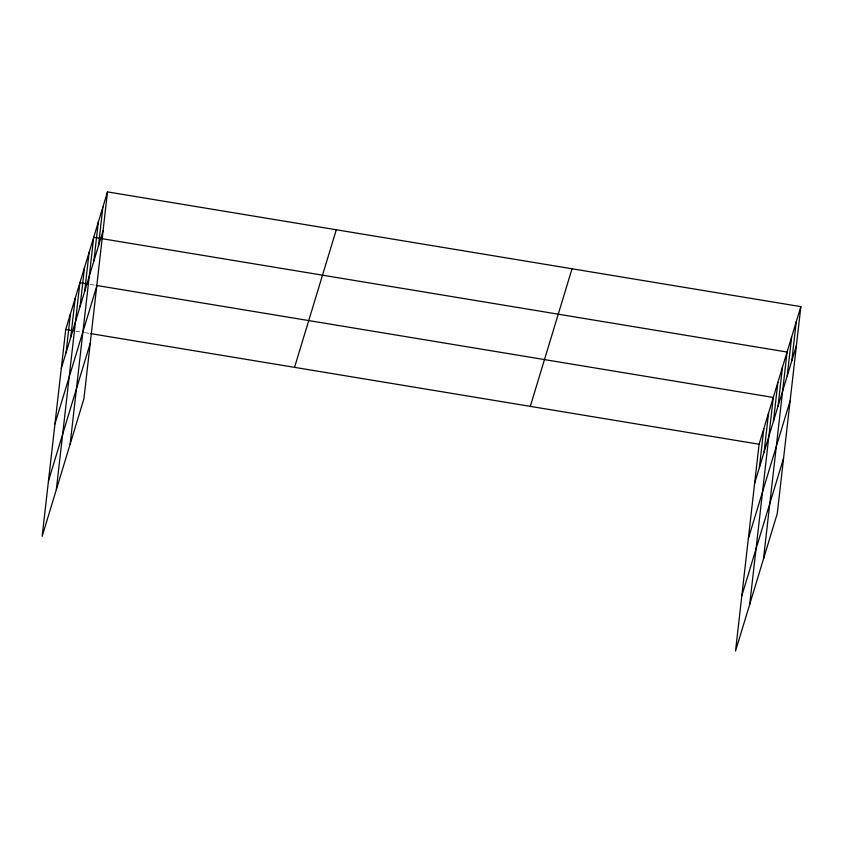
<?xml version="1.0" encoding="UTF-8"?>
<svg xmlns="http://www.w3.org/2000/svg" width="843" height="843" viewBox="0 0 843 843"><rect width="100%" height="100%" fill="white"/><g stroke="black" fill="none" stroke-linecap="round" stroke-linejoin="round"><path stroke-width="0.63" stroke-dasharray="4.21 3.16" d="M89.98 284.376L95.006 285.208M75.775 331.151L83.32 332.405M84.574 332.606L89.611 333.438"/><path stroke-width="1.26" d="M107.483 191.898L65.722 329.487L42.15 536.359L83.91 398.771L107.483 191.898L800.85 306.641L777.278 513.513L735.517 651.102L759.09 444.229L800.85 306.641M66.017 352.859L70.454 313.891M70.749 337.263L75.185 298.306M56.344 489.572L79.916 282.711L87.461 283.954M80.074 306.536L84.511 267.579M84.669 291.393L89.105 252.436M70.127 444.177L93.699 237.304L787.067 352.047L763.495 558.92M93.858 261.13L98.294 222.173M98.452 245.998L102.888 207.041M759.385 467.602L763.821 428.634M764.116 452.006L768.553 413.049M749.722 604.315L773.284 397.453L96.26 285.408M773.442 421.279L777.878 382.322M778.036 406.147L782.473 367.179M787.225 375.873L791.661 336.915M791.819 360.741L796.256 321.784M61.276 368.444L103.036 230.856M54.964 423.86L96.724 286.272M48.462 480.942L90.222 343.354M294.534 367.358L336.294 229.77M530.279 406.368L572.039 268.78M754.654 483.187L796.414 345.609M748.342 538.603L790.102 401.015M741.829 595.685L783.59 458.107M65.722 329.487L73.267 330.741M90.865 333.649L759.09 444.229"/></g></svg>
